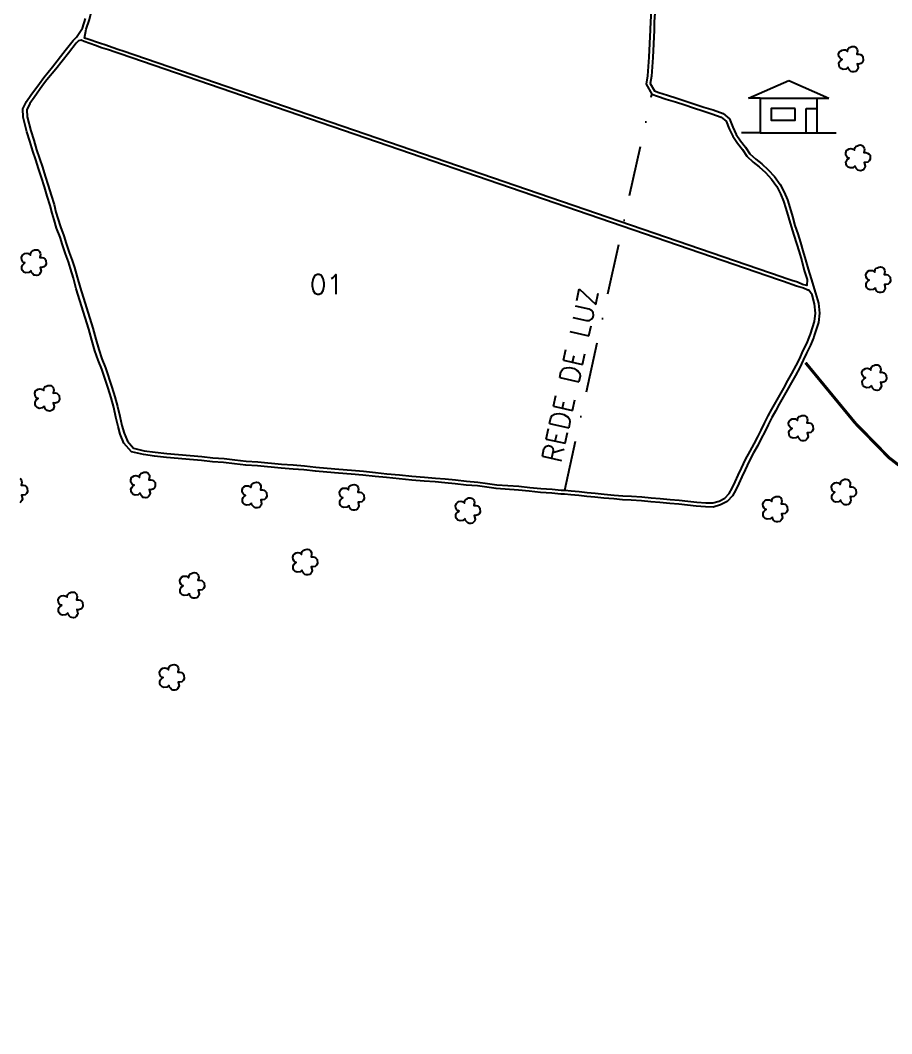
# Model space of a CAD drawing. Extents: x 733786 to 736936, y 7819983 to 7824438.
# Drawn here: x 734462 to 735329, y 7820994 to 7822003 of the extents above; entities that cross this region are included whole.
import ezdxf

# ---------------------------------------------------------------- set-up
doc = ezdxf.new("R2010")
doc.units = 0
doc.linetypes.add('CONTINUO', pattern=[0])
doc.linetypes.add('DASHDOT', pattern=[1, 0.5, -0.25, 0, -0.25])
doc.layers.add('0114000993', color=1, linetype='Continuous', lineweight=25)
doc.layers.add('TEXTO_DIVERSOS', color=7, linetype='Continuous', lineweight=5)
for name, color, linetype in [('0114000993001', 5, 'Continuous'), ('0114000993002', 5, 'Continuous'), ('ESTRADA', 1, 'Continuous'), ('MATO', 3, 'Continuous'), ('REDE_DE_LUZ', 6, 'DASHDOT'), ('TEXTO', 7, 'Continuous'), ('TEXTO_NUN_TAL', 7, 'Continuous')]:
    doc.layers.add(name, color=color, linetype=linetype)
doc.styles.add('Simplex', font='simplex.shx')

# ---------------------------------------------------------------- blocks, each defined once
blk = doc.blocks.new('hgty')
at = {"color": 7, "linetype": 'Continuous'}
for p, q in [((730210.3029, 7819691.0891), (730210.4666, 7819691.162)), ((730210.4666, 7819691.162), (730210.6302, 7819691.0891)), ((730210.3504, 7819691.0891), (730210.3029, 7819691.0891)), ((730210.3504, 7819691.0891), (730210.3504, 7819690.9481)), ((730210.3504, 7819691.0891), (730210.5827, 7819691.0891)), ((730210.5827, 7819690.9481), (730210.5827, 7819691.0891)), ((730210.5827, 7819691.0891), (730210.6302, 7819691.0891)), ((730210.5378, 7819690.9481), (730210.5378, 7819691.0472)), ((730210.5378, 7819691.0472), (730210.5827, 7819691.0472)), ((730210.3504, 7819690.9481), (730210.2739, 7819690.9481)), ((730210.3504, 7819690.9481), (730210.5827, 7819690.9481)), ((730210.5827, 7819690.9481), (730210.6593, 7819690.9481))]:
    blk.add_line(p, q, dxfattribs=at)
blk.add_lwpolyline([(730210.4929, 7819691.0472), (730210.3954, 7819691.0472), (730210.3954, 7819691.0007), (730210.4929, 7819691.0007)], close=True, dxfattribs=at)

msp = doc.modelspace()

# ---------------------------------------------------------------- linework, layer by layer
at = {"layer": '0114000993', "flags": 128}
msp.add_lwpolyline([(735095, 7822027.4), (735093, 7822001.3), (735092.9, 7821993), (735091.6, 7821965.7), (735090.1, 7821947.2), (735089, 7821939.9), (735093.3, 7821932.6), (735097.5, 7821931), (735106, 7821928.1), (735115.3, 7821925.3), (735124.5, 7821922.2), (735133.4, 7821919.4), (735142.4, 7821916.4), (735151.5, 7821913.5), (735161.6, 7821910), (735167.7, 7821904.7), (735171.1, 7821896.4), (735174.6, 7821889.2), (735178.9, 7821882.7), (735183.9, 7821876.6), (735188.1, 7821869.9), (735194, 7821864.5), (735200, 7821859.9), (735206.4, 7821854.1), (735212.8, 7821847.2), (735218.2, 7821839.5), (735222.2, 7821831.9), (735225.5, 7821824.2), (735227.8, 7821816.6), (735230.5, 7821807.6), (735232.9, 7821798.7), (735235.7, 7821790.3), (735238.4, 7821781.8), (735240.9, 7821773.4), (735243.5, 7821764.3), (735246, 7821755.1), (735249.3, 7821745.6), (735253.6, 7821731.2), (735256.3, 7821721.4), (735257.5, 7821711.5), (735256.4, 7821702.1), (735252.2, 7821689.2), (735251.7, 7821687.4), (735248.4, 7821679.4), (735244.5, 7821671.7), (735241.2, 7821664.7), (735237.8, 7821657.4), (735233.5, 7821649.4), (735229.5, 7821642.3), (735225.3, 7821634.8), (735221.2, 7821627.9), (735217.3, 7821620.8), (735213.5, 7821613.9), (735209.9, 7821607.4), (735206.3, 7821600.2), (735202.9, 7821593.3), (735199.5, 7821586.6), (735195.9, 7821579.6), (735191.9, 7821572.3), (735187.4, 7821564), (735183.4, 7821555.6), (735180.1, 7821548.5), (735177.1, 7821541.8), (735174.1, 7821535.6), (735170.8, 7821529.6), (735165.6, 7821524.1), (735159, 7821520.7), (735151.7, 7821518.5), (735144.1, 7821518.6), (735134.8, 7821519.4), (735126.1, 7821520.4), (735117.4, 7821521.3), (735108.3, 7821521.9), (735098.4, 7821522.9), (735089.6, 7821523.8), (735080.3, 7821524.6), (735069.9, 7821525.3), (735061.3, 7821525.6), (735052.8, 7821526.5), (735042.7, 7821527.3), (735033.8, 7821528.3), (735025.7, 7821529.1), (735017.8, 7821529.9), (735009.9, 7821530.6), (735003.7, 7821531.2), (735000.1, 7821531.2), (734991.1, 7821532.1), (734979.8, 7821533), (734968.6, 7821534.1), (734957.7, 7821535.3), (734935.7, 7821536.8), (734926.4, 7821538.1), (734917, 7821539.4), (734905.8, 7821540.3), (734894.8, 7821541.6), (734884.5, 7821542.7), (734874.8, 7821543.4), (734863.9, 7821544.1), (734851.5, 7821545.3), (734839.1, 7821546.6), (734826.5, 7821547.7), (734815, 7821548.9), (734803, 7821550.1), (734791.2, 7821551.3), (734778.8, 7821552.3), (734767, 7821553.2), (734755.8, 7821554.1), (734744.3, 7821555.6), (734733.4, 7821556.3), (734721.6, 7821557.2), (734698.1, 7821559.3), (734686.5, 7821560.1), (734675.1, 7821561.6), (734664.3, 7821562.7), (734653.4, 7821563.5), (734642.3, 7821564.7), (734630.5, 7821565.9), (734619, 7821566.9), (734607.3, 7821567.6), (734595.6, 7821569), (734584.4, 7821570.6), (734572.5, 7821573.4), (734565.1, 7821581.9), (734561.5, 7821590.8), (734559.3, 7821598.7), (734557.1, 7821608), (734554.9, 7821617.5), (734552.3, 7821627.1), (734549.4, 7821636.6), (734543, 7821655.7), (734539.4, 7821664.6), (734536.2, 7821674), (734533.2, 7821684.6), (734530.2, 7821695.4), (734517.6, 7821735.7), (734514.8, 7821746.1), (734512, 7821755.8), (734510, 7821762.3), (734507, 7821770.4), (734504, 7821779.5), (734501.5, 7821787), (734498.1, 7821796), (734495.7, 7821804.3), (734493.5, 7821811), (734491.7, 7821818.5), (734488.7, 7821827.6), (734485.9, 7821837.1), (734482.9, 7821846.4), (734480.1, 7821855.3), (734477.4, 7821863.9), (734474.3, 7821872.6), (734471.5, 7821882.4), (734468.5, 7821891.8), (734464.8, 7821906.2), (734464.5, 7821914.5), (734468.1, 7821922.1), (734472.3, 7821928.2), (734480.9, 7821940), (734485.2, 7821945.8), (734494.1, 7821956.6), (734506.7, 7821972.7), (734514.5, 7821982.6), (734517.8, 7821985.9), (734523.7, 7821994.8), (734526.9, 7822004.5)], dxfattribs=at)
at = {"layer": '0114000993001', "linetype": 'CONTINUO', "flags": 128}
msp.add_lwpolyline([(734561.2, 7821969.3), (734556.4, 7821971), (734549.6, 7821973.4), (734542.8, 7821975.5), (734536.9, 7821977.7), (734531, 7821979.6), (734525.5, 7821981.6), (734522.5, 7821983.1), (734519.9, 7821982.4), (734517.5, 7821979.9), (734509.8, 7821970.2), (734497.2, 7821954.1), (734488.3, 7821943.4), (734484.1, 7821937.7), (734475.6, 7821925.9), (734471.5, 7821920.1), (734468.5, 7821913.7), (734468.8, 7821906.8), (734472.3, 7821892.9), (734475.3, 7821883.6), (734478.1, 7821873.8), (734481.1, 7821865.2), (734483.9, 7821856.5), (734486.7, 7821847.6), (734489.7, 7821838.3), (734492.5, 7821828.8), (734495.5, 7821819.5), (734497.3, 7821812), (734499.4, 7821805.4), (734501.9, 7821797.2), (734505.2, 7821788.3), (734507.7, 7821780.7), (734510.7, 7821771.7), (734513.7, 7821763.6), (734515.8, 7821756.9), (734518.6, 7821747.2), (734521.4, 7821736.8), (734534, 7821696.5), (734537, 7821685.6), (734540, 7821675.1), (734543.1, 7821666), (734546.7, 7821657.1), (734553.1, 7821637.8), (734556.1, 7821628.2), (734558.7, 7821618.4), (734561, 7821608.9), (734563.1, 7821599.6), (734565.2, 7821592.1), (734568.5, 7821584), (734574.7, 7821577), (734585.1, 7821574.5), (734596.1, 7821572.9), (734607.7, 7821571.6), (734619.3, 7821570.8), (734630.9, 7821569.8), (734642.7, 7821568.6), (734653.7, 7821567.5), (734664.7, 7821566.7), (734675.6, 7821565.5), (734686.8, 7821564), (734698.4, 7821563.3), (734721.9, 7821561.1), (734733.7, 7821560.3), (734744.7, 7821559.5), (734756.2, 7821558.1), (734767.3, 7821557.1), (734779.1, 7821556.2), (734791.6, 7821555.2), (734803.4, 7821554), (734815.4, 7821552.8), (734826.9, 7821551.6), (734839.5, 7821550.5), (734851.8, 7821549.2), (734864.2, 7821548.1), (734875.1, 7821547.3), (734884.8, 7821546.6), (734895.2, 7821545.5), (734906.1, 7821544.2), (734917.4, 7821543.3), (734926.9, 7821542), (734936.1, 7821540.7), (734958.1, 7821539.3), (734969, 7821538), (734980.1, 7821536.9), (734991.4, 7821536.1), (735000.3, 7821535.2), (735003.8, 7821535.2), (735010.3, 7821534.6), (735018.1, 7821533.9), (735026.1, 7821533), (735034.2, 7821532.2), (735043, 7821531.2), (735053.1, 7821530.4), (735061.6, 7821529.6), (735070.2, 7821529.3), (735080.6, 7821528.5), (735090, 7821527.7), (735098.8, 7821526.9), (735108.7, 7821525.8), (735117.7, 7821525.2), (735126.5, 7821524.4), (735135.2, 7821523.4), (735144.2, 7821522.5), (735151.1, 7821522.5), (735157.5, 7821524.4), (735163.2, 7821527.3), (735167.6, 7821531.9), (735170.6, 7821537.4), (735173.5, 7821543.5), (735176.5, 7821550.2), (735179.8, 7821557.3), (735183.9, 7821565.8), (735188.4, 7821574.2), (735192.4, 7821581.5), (735196, 7821588.4), (735199.4, 7821595.1), (735202.8, 7821602), (735206.4, 7821609.2), (735210.1, 7821615.8), (735213.8, 7821622.7), (735217.8, 7821629.9), (735221.9, 7821636.7), (735226, 7821644.2), (735230, 7821651.4), (735234.3, 7821659.2), (735237.7, 7821666.4), (735240.9, 7821673.4), (735244.8, 7821681.1), (735247.9, 7821688.7), (735248.5, 7821690.4), (735252.6, 7821702.9), (735253.5, 7821711.5), (735252.4, 7821720.6), (735250, 7821729.5), (735246.7, 7821734.1), (735245.9, 7821734.4), (735241.4, 7821736.1), (735234.6, 7821738.3), (735221.5, 7821742.8), (735216.7, 7821744.4)], close=True, dxfattribs=at)
at = {"layer": '0114000993002', "linetype": 'CONTINUO', "flags": 128}
msp.add_lwpolyline([(734564.4, 7821972), (734560, 7821973.5), (734553.4, 7821975.6), (734547, 7821977.9), (734540.7, 7821979.9), (734529.3, 7821983.8), (734526, 7821985.1), (734527.5, 7821993.9), (734530.7, 7822003.4), (734533.3, 7822013.2), (734536.1, 7822023.4), (734539, 7822034.3), (734542.2, 7822045.1), (734545.1, 7822054.9), (734547.8, 7822064.2), (734549.9, 7822072.9), (734552.6, 7822083), (734555.2, 7822092.7), (734557.6, 7822102.2), (734560, 7822111), (734562.5, 7822119.7), (734565.1, 7822129.5), (734567.5, 7822138.7), (734569.9, 7822147.5), (734572.9, 7822157.6), (734577.5, 7822174.2), (734579.4, 7822181.7), (734581.6, 7822189.6), (734584.1, 7822198.6), (734586.7, 7822207.8), (734589.3, 7822217), (734591.7, 7822224.4), (734593.6, 7822230.4), (734595, 7822236), (734596.7, 7822241.8), (734598.9, 7822247), (734601.3, 7822250.5), (734603.8, 7822252.4), (734608.1, 7822253.5), (734615.1, 7822254.5), (734622.4, 7822255.4), (734629.9, 7822256.2), (734637.5, 7822257.2), (734644.9, 7822258.1), (734652, 7822258.8), (734659.2, 7822259.2), (734666.5, 7822260.1), (734675.5, 7822261.2), (734694.4, 7822263.5), (734704.4, 7822264.6), (734713.3, 7822265.7), (734721.6, 7822266.8), (734730.4, 7822267.8), (734739.6, 7822269.1), (734748.4, 7822270.1), (734756.7, 7822270.9), (734765.5, 7822272), (734774.7, 7822273), (734784, 7822274.2), (734793.8, 7822275.2), (734803.4, 7822276.3), (734811.3, 7822277.9), (734818.4, 7822280.2), (734827.3, 7822283.2), (734836.1, 7822286.5), (734845, 7822289.9), (734853.1, 7822293), (734862.3, 7822296.5), (734869.5, 7822299.1), (734878.6, 7822302.6), (734888, 7822306.2), (734895.7, 7822308.9), (734900.7, 7822309.9), (734905.1, 7822309.4), (734907.9, 7822306), (734910, 7822298.7), (734912, 7822289.9), (734913.9, 7822281.9), (734917.7, 7822265.5), (734919.7, 7822257.5), (734921.7, 7822249.3), (734923.8, 7822240.8), (734925.7, 7822232.4), (734927.7, 7822224.3), (734929.7, 7822216.2), (734931.5, 7822208.2), (734933.6, 7822199.9), (734935.6, 7822191.6), (734937.5, 7822183.4), (734939.5, 7822175.5), (734941.2, 7822168), (734942.8, 7822160.6), (734944.5, 7822152.9), (734945.9, 7822145.7), (734947.2, 7822140.1), (734950.4, 7822135.7), (734955.6, 7822133.2), (734971.5, 7822126.3), (734982.4, 7822121.1), (734993.7, 7822115.9), (735015.1, 7822106), (735025.2, 7822101.2), (735036.6, 7822095.7), (735048.4, 7822090.2), (735058, 7822085.6), (735066.8, 7822081.5), (735074.3, 7822078.5), (735080.3, 7822075.9), (735085.1, 7822073.4), (735089.3, 7822070), (735092.2, 7822065.5), (735092.9, 7822060.1), (735092.5, 7822053.4), (735091.9, 7822045), (735091, 7822027.7), (735089.1, 7822001.5), (735088.9, 7821993.2), (735087.7, 7821965.9), (735086.2, 7821947.6), (735084.8, 7821939.1), (735090.7, 7821929.4), (735096.1, 7821927.3), (735104.8, 7821924.4), (735114.1, 7821921.5), (735123.3, 7821918.5), (735132.1, 7821915.6), (735141.2, 7821912.6), (735150.3, 7821909.7), (735159.6, 7821906.5), (735164.4, 7821902.4), (735167.5, 7821894.8), (735171.2, 7821887.3), (735175.7, 7821880.4), (735180.7, 7821874.3), (735185.1, 7821867.4), (735191.4, 7821861.5), (735197.5, 7821856.9), (735203.6, 7821851.3), (735209.8, 7821844.7), (735214.8, 7821837.4), (735218.7, 7821830.2), (735221.7, 7821822.8), (735224, 7821815.5), (735226.7, 7821806.5), (735229.1, 7821797.6), (735232, 7821789.1), (735234.7, 7821780.6), (735237.1, 7821772.3), (735239.7, 7821763.3), (735242.3, 7821753.9), (735245.3, 7821745), (735244.9, 7821738.9), (735240.6, 7821740), (735235.6, 7821742.1), (735230, 7821743.8), (735223.9, 7821746), (735219.2, 7821747.6)], close=True, dxfattribs=at)
at = {"layer": 'ESTRADA', "const_width": 3}
msp.add_lwpolyline([(735243.5, 7821662.1), (735293.1, 7821601.9), (735326.6, 7821567.6), (735357.1, 7821544), (735386.9, 7821530.3), (735405.2, 7821518.8), (735447.8, 7821457.9), (735710, 7820995.9)], dxfattribs=at)
at = {"layer": 'MATO', "linetype": 'CONTINUO'}
for points in [[(735285.9, 7821956.1, 0), (735283.7, 7821954.2, 0), (735280.9, 7821953.9, 0), (735278.9, 7821954.7, 0), (735277.5, 7821956.1, 0), (735276.9, 7821957.7, 0), (735276.8, 7821960, 0), (735277.5, 7821961.5, 0), (735278.3, 7821962.6, 0), (735280, 7821963.7, 0), (735278.9, 7821964, 0), (735277.9, 7821964.9, 0), (735276.7, 7821966.7, 0), (735276.5, 7821969, 0), (735277.4, 7821971.3, 0), (735278.3, 7821972.1, 0), (735279.9, 7821973.1, 0), (735281.7, 7821973.4, 0), (735283, 7821973.2, 0), (735284.1, 7821972.7, 0), (735285.3, 7821971.6, 0), (735285.7, 7821973.6, 0), (735286, 7821974.4, 0), (735286.9, 7821975.6, 0), (735288.2, 7821976.1, 0), (735289.5, 7821976.6, 0), (735291, 7821976.8, 0), (735292.3, 7821976.6, 0), (735293.5, 7821976, 0), (735294.3, 7821975.1, 0), (735295, 7821973.6, 0), (735295.3, 7821972, 0), (735294.7, 7821969.2, 0), (735296.7, 7821969.2, 0), (735298.3, 7821968.8, 0), (735299.9, 7821967.6, 0), (735300.7, 7821966.6, 0), (735301, 7821962.7, 0), (735300, 7821960.9, 0), (735298.7, 7821959.7, 0), (735296.7, 7821959.2, 0), (735294.9, 7821959.3, 0), (735295.9, 7821955.7, 0), (735295.5, 7821954.1, 0), (735294.4, 7821952.6, 0), (735293.2, 7821951.7, 0), (735291.6, 7821951.3, 0), (735289.9, 7821951.4, 0), (735288.7, 7821951.7, 0), (735287.3, 7821953.1, 0), (735286.3, 7821954.4, 0), (735286, 7821956.3, 0)], [(735292.9, 7821858, 0), (735290.7, 7821856.1, 0), (735287.9, 7821855.8, 0), (735285.9, 7821856.6, 0), (735284.5, 7821857.9, 0), (735283.9, 7821859.5, 0), (735283.7, 7821861.9, 0), (735284.5, 7821863.4, 0), (735285.3, 7821864.5, 0), (735286.9, 7821865.6, 0), (735285.9, 7821865.9, 0), (735284.9, 7821866.7, 0), (735283.7, 7821868.6, 0), (735283.5, 7821870.8, 0), (735284.3, 7821873.2, 0), (735285.2, 7821874, 0), (735286.9, 7821875, 0), (735288.6, 7821875.2, 0), (735290, 7821875, 0), (735291.1, 7821874.5, 0), (735292.3, 7821873.5, 0), (735292.6, 7821875.5, 0), (735292.9, 7821876.3, 0), (735293.8, 7821877.5, 0), (735295.2, 7821877.9, 0), (735296.5, 7821878.5, 0), (735297.9, 7821878.7, 0), (735299.3, 7821878.5, 0), (735300.4, 7821877.9, 0), (735301.3, 7821877, 0), (735302, 7821875.5, 0), (735302.3, 7821873.9, 0), (735301.6, 7821871.1, 0), (735303.6, 7821871.1, 0), (735305.3, 7821870.7, 0), (735306.8, 7821869.5, 0), (735307.7, 7821868.5, 0), (735307.9, 7821864.5, 0), (735307, 7821862.8, 0), (735305.7, 7821861.6, 0), (735303.7, 7821861.1, 0), (735301.9, 7821861.2, 0), (735302.8, 7821857.5, 0), (735302.4, 7821856, 0), (735301.4, 7821854.5, 0), (735300.2, 7821853.6, 0), (735298.5, 7821853.1, 0), (735296.9, 7821853.2, 0), (735295.6, 7821853.6, 0), (735294.2, 7821855, 0), (735293.3, 7821856.2, 0), (735293, 7821858.1, 0)], [(734472.6, 7821753.7, 0), (734470.4, 7821751.8, 0), (734467.6, 7821751.5, 0), (734465.6, 7821752.3, 0), (734464.2, 7821753.7, 0), (734463.6, 7821755.2, 0), (734463.5, 7821757.6, 0), (734464.2, 7821759.1, 0), (734465, 7821760.2, 0), (734466.6, 7821761.3, 0), (734465.6, 7821761.6, 0), (734464.6, 7821762.4, 0), (734463.4, 7821764.3, 0), (734463.2, 7821766.6, 0), (734464.1, 7821768.9, 0), (734465, 7821769.7, 0), (734466.6, 7821770.7, 0), (734468.3, 7821770.9, 0), (734469.7, 7821770.7, 0), (734470.8, 7821770.2, 0), (734472, 7821769.2, 0), (734472.4, 7821771.2, 0), (734472.7, 7821772, 0), (734473.6, 7821773.2, 0), (734474.9, 7821773.7, 0), (734476.2, 7821774.2, 0), (734477.7, 7821774.4, 0), (734479, 7821774.2, 0), (734480.2, 7821773.6, 0), (734481, 7821772.7, 0), (734481.7, 7821771.2, 0), (734482, 7821769.6, 0), (734481.3, 7821766.8, 0), (734483.3, 7821766.8, 0), (734485, 7821766.4, 0), (734486.6, 7821765.2, 0), (734487.4, 7821764.2, 0), (734487.7, 7821760.2, 0), (734486.7, 7821758.5, 0), (734485.4, 7821757.3, 0), (734483.4, 7821756.8, 0), (734481.6, 7821756.9, 0), (734482.6, 7821753.3, 0), (734482.1, 7821751.7, 0), (734481.1, 7821750.2, 0), (734479.9, 7821749.3, 0), (734478.3, 7821748.9, 0), (734476.6, 7821749, 0), (734475.4, 7821749.3, 0), (734474, 7821750.7, 0), (734473, 7821751.9, 0), (734472.7, 7821753.9, 0)], [(735313, 7821736.7, 0), (735310.8, 7821734.8, 0), (735308, 7821734.5, 0), (735306, 7821735.3, 0), (735304.6, 7821736.7, 0), (735304, 7821738.2, 0), (735303.8, 7821740.6, 0), (735304.6, 7821742.1, 0), (735305.4, 7821743.2, 0), (735307, 7821744.3, 0), (735306, 7821744.6, 0), (735305, 7821745.4, 0), (735303.8, 7821747.3, 0), (735303.6, 7821749.5, 0), (735304.4, 7821751.9, 0), (735305.3, 7821752.7, 0), (735307, 7821753.7, 0), (735308.7, 7821753.9, 0), (735310.1, 7821753.7, 0), (735311.2, 7821753.2, 0), (735312.4, 7821752.2, 0), (735312.7, 7821754.2, 0), (735313, 7821755, 0), (735313.9, 7821756.2, 0), (735315.3, 7821756.6, 0), (735316.6, 7821757.2, 0), (735318, 7821757.4, 0), (735319.4, 7821757.2, 0), (735320.5, 7821756.6, 0), (735321.4, 7821755.7, 0), (735322.1, 7821754.2, 0), (735322.4, 7821752.6, 0), (735321.7, 7821749.8, 0), (735323.7, 7821749.8, 0), (735325.4, 7821749.4, 0), (735326.9, 7821748.2, 0), (735327.8, 7821747.2, 0), (735328, 7821743.2, 0), (735327.1, 7821741.5, 0), (735325.8, 7821740.3, 0), (735323.8, 7821739.8, 0), (735322, 7821739.9, 0), (735322.9, 7821736.2, 0), (735322.5, 7821734.7, 0), (735321.5, 7821733.2, 0), (735320.3, 7821732.3, 0), (735318.6, 7821731.8, 0), (735317, 7821731.9, 0), (735315.7, 7821732.3, 0), (735314.3, 7821733.7, 0), (735313.4, 7821734.9, 0), (735313.1, 7821736.8, 0)], [(735309.1, 7821639.3, 0), (735306.9, 7821637.5, 0), (735304.1, 7821637.1, 0), (735302.1, 7821637.9, 0), (735300.7, 7821639.3, 0), (735300.1, 7821640.9, 0), (735300, 7821643.3, 0), (735300.7, 7821644.7, 0), (735301.5, 7821645.8, 0), (735303.2, 7821646.9, 0), (735302.1, 7821647.3, 0), (735301.1, 7821648.1, 0), (735299.9, 7821650, 0), (735299.7, 7821652.2, 0), (735300.6, 7821654.5, 0), (735301.5, 7821655.4, 0), (735303.1, 7821656.4, 0), (735304.8, 7821656.6, 0), (735306.2, 7821656.4, 0), (735307.3, 7821655.9, 0), (735308.5, 7821654.8, 0), (735308.9, 7821656.9, 0), (735309.2, 7821657.7, 0), (735310.1, 7821658.8, 0), (735311.4, 7821659.3, 0), (735312.7, 7821659.9, 0), (735314.2, 7821660, 0), (735315.5, 7821659.8, 0), (735316.7, 7821659.2, 0), (735317.5, 7821658.3, 0), (735318.2, 7821656.9, 0), (735318.5, 7821655.3, 0), (735317.9, 7821652.4, 0), (735319.9, 7821652.5, 0), (735321.5, 7821652.1, 0), (735323.1, 7821650.8, 0), (735323.9, 7821649.8, 0), (735324.2, 7821645.9, 0), (735323.2, 7821644.1, 0), (735321.9, 7821643, 0), (735319.9, 7821642.4, 0), (735318.1, 7821642.6, 0), (735319.1, 7821638.9, 0), (735318.6, 7821637.3, 0), (735317.6, 7821635.8, 0), (735316.4, 7821634.9, 0), (735314.8, 7821634.5, 0), (735313.1, 7821634.6, 0), (735311.9, 7821635, 0), (735310.5, 7821636.3, 0), (735309.5, 7821637.6, 0), (735309.2, 7821639.5, 0)], [(734485.8, 7821618.8, 0), (734483.6, 7821617, 0), (734480.8, 7821616.6, 0), (734478.8, 7821617.4, 0), (734477.4, 7821618.8, 0), (734476.8, 7821620.4, 0), (734476.7, 7821622.8, 0), (734477.4, 7821624.2, 0), (734478.2, 7821625.3, 0), (734479.8, 7821626.4, 0), (734478.8, 7821626.8, 0), (734477.8, 7821627.6, 0), (734476.6, 7821629.5, 0), (734476.4, 7821631.7, 0), (734477.2, 7821634, 0), (734478.2, 7821634.9, 0), (734479.8, 7821635.9, 0), (734481.5, 7821636.1, 0), (734482.9, 7821635.9, 0), (734484, 7821635.4, 0), (734485.2, 7821634.3, 0), (734485.5, 7821636.4, 0), (734485.9, 7821637.2, 0), (734486.7, 7821638.3, 0), (734488.1, 7821638.8, 0), (734489.4, 7821639.4, 0), (734490.8, 7821639.5, 0), (734492.2, 7821639.3, 0), (734493.3, 7821638.7, 0), (734494.2, 7821637.8, 0), (734494.9, 7821636.4, 0), (734495.2, 7821634.8, 0), (734494.5, 7821631.9, 0), (734496.5, 7821632, 0), (734498.2, 7821631.6, 0), (734499.7, 7821630.3, 0), (734500.6, 7821629.3, 0), (734500.8, 7821625.4, 0), (734499.9, 7821623.6, 0), (734498.6, 7821622.5, 0), (734496.6, 7821621.9, 0), (734494.8, 7821622.1, 0), (734495.8, 7821618.4, 0), (734495.3, 7821616.8, 0), (734494.3, 7821615.3, 0), (734493.1, 7821614.4, 0), (734491.4, 7821614, 0), (734489.8, 7821614.1, 0), (734488.6, 7821614.5, 0), (734487.1, 7821615.8, 0), (734486.2, 7821617.1, 0), (734485.9, 7821619, 0)], [(735236.1, 7821589, 0), (735233.9, 7821587.2, 0), (735231.1, 7821586.9, 0), (735229.1, 7821587.6, 0), (735227.7, 7821589, 0), (735227.1, 7821590.6, 0), (735226.9, 7821593, 0), (735227.7, 7821594.5, 0), (735228.5, 7821595.6, 0), (735230.1, 7821596.7, 0), (735229.1, 7821597, 0), (735228.1, 7821597.8, 0), (735226.9, 7821599.7, 0), (735226.7, 7821601.9, 0), (735227.5, 7821604.3, 0), (735228.4, 7821605.1, 0), (735230.1, 7821606.1, 0), (735231.8, 7821606.3, 0), (735233.2, 7821606.1, 0), (735234.3, 7821605.6, 0), (735235.5, 7821604.6, 0), (735235.8, 7821606.6, 0), (735236.2, 7821607.4, 0), (735237, 7821608.5, 0), (735238.4, 7821609, 0), (735239.7, 7821609.6, 0), (735241.1, 7821609.7, 0), (735242.5, 7821609.5, 0), (735243.6, 7821609, 0), (735244.5, 7821608.1, 0), (735245.2, 7821606.6, 0), (735245.5, 7821605, 0), (735244.8, 7821602.2, 0), (735246.8, 7821602.2, 0), (735248.5, 7821601.8, 0), (735250, 7821600.5, 0), (735250.9, 7821599.6, 0), (735251.1, 7821595.6, 0), (735250.2, 7821593.9, 0), (735248.9, 7821592.7, 0), (735246.9, 7821592.2, 0), (735245.1, 7821592.3, 0), (735246.1, 7821588.6, 0), (735245.6, 7821587.1, 0), (735244.6, 7821585.6, 0), (735243.4, 7821584.6, 0), (735241.7, 7821584.2, 0), (735240.1, 7821584.3, 0), (735238.9, 7821584.7, 0), (735237.4, 7821586.1, 0), (735236.5, 7821587.3, 0), (735236.2, 7821589.2, 0)], [(734581.3, 7821532.5, 0), (734579.1, 7821530.6, 0), (734576.3, 7821530.3, 0), (734574.3, 7821531.1, 0), (734572.8, 7821532.5, 0), (734572.3, 7821534.1, 0), (734572.1, 7821536.4, 0), (734572.9, 7821537.9, 0), (734573.7, 7821539, 0), (734575.3, 7821540.1, 0), (734574.3, 7821540.4, 0), (734573.2, 7821541.3, 0), (734572.1, 7821543.2, 0), (734571.8, 7821545.4, 0), (734572.7, 7821547.7, 0), (734573.6, 7821548.5, 0), (734575.2, 7821549.5, 0), (734577, 7821549.8, 0), (734578.4, 7821549.6, 0), (734579.4, 7821549.1, 0), (734580.6, 7821548, 0), (734581, 7821550.1, 0), (734581.3, 7821550.9, 0), (734582.2, 7821552, 0), (734583.5, 7821552.5, 0), (734584.8, 7821553.1, 0), (734586.3, 7821553.2, 0), (734587.7, 7821553, 0), (734588.8, 7821552.4, 0), (734589.6, 7821551.5, 0), (734590.4, 7821550.1, 0), (734590.6, 7821548.5, 0), (734590, 7821545.6, 0), (734592, 7821545.6, 0), (734593.6, 7821545.2, 0), (734595.2, 7821544, 0), (734596.1, 7821543, 0), (734596.3, 7821539.1, 0), (734595.3, 7821537.3, 0), (734594, 7821536.1, 0), (734592, 7821535.6, 0), (734590.3, 7821535.8, 0), (734591.2, 7821532.1, 0), (734590.8, 7821530.5, 0), (734589.7, 7821529, 0), (734588.5, 7821528.1, 0), (734586.9, 7821527.7, 0), (734585.2, 7821527.8, 0), (734584, 7821528.1, 0), (734582.6, 7821529.5, 0), (734581.6, 7821530.8, 0), (734581.3, 7821532.7, 0)], [(734461.6, 7821547, 0), (734462.4, 7821546.1, 0), (734463.2, 7821544.6, 0), (734463.5, 7821543, 0), (734462.8, 7821540.2, 0), (734464.8, 7821540.2, 0), (734466.5, 7821539.8, 0), (734468, 7821538.6, 0), (734468.9, 7821537.6, 0), (734469.1, 7821533.7, 0), (734468.2, 7821531.9, 0), (734466.9, 7821530.7, 0), (734464.9, 7821530.2, 0), (734463.1, 7821530.3, 0), (734464, 7821526.7, 0), (734463.6, 7821525.1, 0), (734462.5, 7821523.6, 0), (734461.4, 7821522.7, 0)], [(734692.2, 7821522.4, 0), (734689.9, 7821520.6, 0), (734687.1, 7821520.2, 0), (734685.2, 7821521, 0), (734683.7, 7821522.4, 0), (734683.2, 7821524, 0), (734683, 7821526.4, 0), (734683.8, 7821527.8, 0), (734684.6, 7821528.9, 0), (734686.2, 7821530, 0), (734685.1, 7821530.4, 0), (734684.1, 7821531.2, 0), (734682.9, 7821533.1, 0), (734682.7, 7821535.3, 0), (734683.6, 7821537.6, 0), (734684.5, 7821538.5, 0), (734686.1, 7821539.5, 0), (734687.9, 7821539.7, 0), (734689.2, 7821539.5, 0), (734690.3, 7821539, 0), (734691.5, 7821537.9, 0), (734691.9, 7821540, 0), (734692.2, 7821540.8, 0), (734693.1, 7821541.9, 0), (734694.4, 7821542.4, 0), (734695.7, 7821543, 0), (734697.2, 7821543.1, 0), (734698.6, 7821542.9, 0), (734699.7, 7821542.3, 0), (734700.5, 7821541.4, 0), (734701.2, 7821540, 0), (734701.5, 7821538.4, 0), (734700.9, 7821535.5, 0), (734702.9, 7821535.6, 0), (734704.5, 7821535.2, 0), (734706.1, 7821533.9, 0), (734707, 7821532.9, 0), (734707.2, 7821529, 0), (734706.2, 7821527.2, 0), (734704.9, 7821526.1, 0), (734702.9, 7821525.5, 0), (734701.2, 7821525.7, 0), (734702.1, 7821522, 0), (734701.7, 7821520.4, 0), (734700.6, 7821519, 0), (734699.4, 7821518, 0), (734697.8, 7821517.6, 0), (734696.1, 7821517.7, 0), (734694.9, 7821518.1, 0), (734693.5, 7821519.5, 0), (734692.5, 7821520.7, 0), (734692.2, 7821522.6, 0)], [(734789.1, 7821520.1, 0), (734786.9, 7821518.2, 0), (734784.1, 7821517.9, 0), (734782.1, 7821518.7, 0), (734780.7, 7821520.1, 0), (734780.1, 7821521.7, 0), (734779.9, 7821524, 0), (734780.7, 7821525.5, 0), (734781.5, 7821526.6, 0), (734783.1, 7821527.7, 0), (734782.1, 7821528, 0), (734781.1, 7821528.9, 0), (734779.9, 7821530.8, 0), (734779.7, 7821533, 0), (734780.5, 7821535.3, 0), (734781.4, 7821536.1, 0), (734783.1, 7821537.1, 0), (734784.8, 7821537.4, 0), (734786.2, 7821537.2, 0), (734787.3, 7821536.7, 0), (734788.5, 7821535.6, 0), (734788.8, 7821537.7, 0), (734789.1, 7821538.5, 0), (734790, 7821539.6, 0), (734791.4, 7821540.1, 0), (734792.7, 7821540.7, 0), (734794.1, 7821540.8, 0), (734795.5, 7821540.6, 0), (734796.6, 7821540, 0), (734797.5, 7821539.1, 0), (734798.2, 7821537.7, 0), (734798.5, 7821536.1, 0), (734797.8, 7821533.2, 0), (734799.8, 7821533.2, 0), (734801.5, 7821532.8, 0), (734803, 7821531.6, 0), (734803.9, 7821530.6, 0), (734804.1, 7821526.7, 0), (734803.2, 7821524.9, 0), (734801.9, 7821523.7, 0), (734799.9, 7821523.2, 0), (734798.1, 7821523.4, 0), (734799, 7821519.7, 0), (734798.6, 7821518.1, 0), (734797.5, 7821516.6, 0), (734796.4, 7821515.7, 0), (734794.7, 7821515.3, 0), (734793.1, 7821515.4, 0), (734791.8, 7821515.7, 0), (734790.4, 7821517.1, 0), (734789.4, 7821518.4, 0), (734789.2, 7821520.3, 0)], [(735278.8, 7821525.5, 0), (735276.6, 7821523.6, 0), (735273.8, 7821523.3, 0), (735271.8, 7821524.1, 0), (735270.3, 7821525.5, 0), (735269.8, 7821527.1, 0), (735269.6, 7821529.4, 0), (735270.4, 7821530.9, 0), (735271.2, 7821532, 0), (735272.8, 7821533.1, 0), (735271.8, 7821533.4, 0), (735270.7, 7821534.3, 0), (735269.6, 7821536.2, 0), (735269.3, 7821538.4, 0), (735270.2, 7821540.7, 0), (735271.1, 7821541.5, 0), (735272.7, 7821542.5, 0), (735274.5, 7821542.8, 0), (735275.9, 7821542.6, 0), (735276.9, 7821542.1, 0), (735278.1, 7821541, 0), (735278.5, 7821543, 0), (735278.8, 7821543.9, 0), (735279.7, 7821545, 0), (735281, 7821545.5, 0), (735282.3, 7821546.1, 0), (735283.8, 7821546.2, 0), (735285.2, 7821546, 0), (735286.3, 7821545.4, 0), (735287.1, 7821544.5, 0), (735287.9, 7821543.1, 0), (735288.1, 7821541.5, 0), (735287.5, 7821538.6, 0), (735289.5, 7821538.6, 0), (735291.1, 7821538.2, 0), (735292.7, 7821537, 0), (735293.6, 7821536, 0), (735293.8, 7821532.1, 0), (735292.8, 7821530.3, 0), (735291.6, 7821529.1, 0), (735289.5, 7821528.6, 0), (735287.8, 7821528.8, 0), (735288.7, 7821525.1, 0), (735288.3, 7821523.5, 0), (735287.2, 7821522, 0), (735286, 7821521.1, 0), (735284.4, 7821520.7, 0), (735282.7, 7821520.8, 0), (735281.5, 7821521.1, 0), (735280.1, 7821522.5, 0), (735279.1, 7821523.8, 0), (735278.8, 7821525.7, 0)], [(734904.6, 7821506.9, 0), (734902.4, 7821505.1, 0), (734899.6, 7821504.7, 0), (734897.6, 7821505.5, 0), (734896.2, 7821506.9, 0), (734895.6, 7821508.5, 0), (734895.5, 7821510.9, 0), (734896.2, 7821512.3, 0), (734897, 7821513.4, 0), (734898.7, 7821514.5, 0), (734897.6, 7821514.9, 0), (734896.6, 7821515.7, 0), (734895.4, 7821517.6, 0), (734895.2, 7821519.8, 0), (734896.1, 7821522.1, 0), (734897, 7821523, 0), (734898.6, 7821524, 0), (734900.3, 7821524.2, 0), (734901.7, 7821524, 0), (734902.8, 7821523.5, 0), (734904, 7821522.4, 0), (734904.4, 7821524.5, 0), (734904.7, 7821525.3, 0), (734905.6, 7821526.4, 0), (734906.9, 7821526.9, 0), (734908.2, 7821527.5, 0), (734909.7, 7821527.6, 0), (734911, 7821527.4, 0), (734912.2, 7821526.8, 0), (734913, 7821525.9, 0), (734913.7, 7821524.5, 0), (734914, 7821522.9, 0), (734913.4, 7821520, 0), (734915.4, 7821520.1, 0), (734917, 7821519.7, 0), (734918.6, 7821518.4, 0), (734919.4, 7821517.4, 0), (734919.7, 7821513.5, 0), (734918.7, 7821511.7, 0), (734917.4, 7821510.6, 0), (734915.4, 7821510, 0), (734913.6, 7821510.2, 0), (734914.6, 7821506.5, 0), (734914.2, 7821504.9, 0), (734913.1, 7821503.5, 0), (734911.9, 7821502.5, 0), (734910.3, 7821502.1, 0), (734908.6, 7821502.2, 0), (734907.4, 7821502.6, 0), (734906, 7821504, 0), (734905, 7821505.2, 0), (734904.7, 7821507.1, 0)], [(735210.5, 7821508.4, 0), (735208.3, 7821506.6, 0), (735205.5, 7821506.3, 0), (735203.5, 7821507, 0), (735202.1, 7821508.4, 0), (735201.5, 7821510, 0), (735201.4, 7821512.4, 0), (735202.1, 7821513.9, 0), (735202.9, 7821515, 0), (735204.5, 7821516.1, 0), (735203.5, 7821516.4, 0), (735202.5, 7821517.2, 0), (735201.3, 7821519.1, 0), (735201.1, 7821521.3, 0), (735202, 7821523.7, 0), (735202.9, 7821524.5, 0), (735204.5, 7821525.5, 0), (735206.2, 7821525.7, 0), (735207.6, 7821525.5, 0), (735208.7, 7821525, 0), (735209.9, 7821524, 0), (735210.3, 7821526, 0), (735210.6, 7821526.8, 0), (735211.5, 7821527.9, 0), (735212.8, 7821528.4, 0), (735214.1, 7821529, 0), (735215.5, 7821529.1, 0), (735216.9, 7821528.9, 0), (735218.1, 7821528.4, 0), (735218.9, 7821527.5, 0), (735219.6, 7821526, 0), (735219.9, 7821524.4, 0), (735219.2, 7821521.6, 0), (735221.2, 7821521.6, 0), (735222.9, 7821521.2, 0), (735224.5, 7821519.9, 0), (735225.3, 7821519, 0), (735225.6, 7821515, 0), (735224.6, 7821513.3, 0), (735223.3, 7821512.1, 0), (735221.3, 7821511.6, 0), (735219.5, 7821511.7, 0), (735220.5, 7821508, 0), (735220, 7821506.5, 0), (735219, 7821505, 0), (735217.8, 7821504, 0), (735216.1, 7821503.6, 0), (735214.5, 7821503.7, 0), (735213.3, 7821504.1, 0), (735211.8, 7821505.5, 0), (735210.9, 7821506.7, 0), (735210.6, 7821508.6, 0)], [(734742.6, 7821455.8, 0), (734740.4, 7821453.9, 0), (734737.6, 7821453.6, 0), (734735.6, 7821454.4, 0), (734734.1, 7821455.8, 0), (734733.6, 7821457.4, 0), (734733.4, 7821459.7, 0), (734734.2, 7821461.2, 0), (734735, 7821462.3, 0), (734736.6, 7821463.4, 0), (734735.6, 7821463.7, 0), (734734.5, 7821464.6, 0), (734733.4, 7821466.4, 0), (734733.1, 7821468.7, 0), (734734, 7821471, 0), (734734.9, 7821471.8, 0), (734736.5, 7821472.8, 0), (734738.3, 7821473.1, 0), (734739.7, 7821472.9, 0), (734740.7, 7821472.4, 0), (734741.9, 7821471.3, 0), (734742.3, 7821473.3, 0), (734742.6, 7821474.1, 0), (734743.5, 7821475.3, 0), (734744.8, 7821475.8, 0), (734746.1, 7821476.3, 0), (734747.6, 7821476.5, 0), (734749, 7821476.3, 0), (734750.1, 7821475.7, 0), (734750.9, 7821474.8, 0), (734751.7, 7821473.3, 0), (734751.9, 7821471.7, 0), (734751.3, 7821468.9, 0), (734753.3, 7821468.9, 0), (734754.9, 7821468.5, 0), (734756.5, 7821467.3, 0), (734757.4, 7821466.3, 0), (734757.6, 7821462.4, 0), (734756.6, 7821460.6, 0), (734755.3, 7821459.4, 0), (734753.3, 7821458.9, 0), (734751.6, 7821459, 0), (734752.5, 7821455.4, 0), (734752.1, 7821453.8, 0), (734751, 7821452.3, 0), (734749.8, 7821451.4, 0), (734748.2, 7821451, 0), (734746.5, 7821451.1, 0), (734745.3, 7821451.4, 0), (734743.9, 7821452.8, 0), (734742.9, 7821454.1, 0), (734742.6, 7821456, 0)], [(734630.1, 7821432.5, 0), (734627.9, 7821430.7, 0), (734625.1, 7821430.3, 0), (734623.1, 7821431.1, 0), (734621.7, 7821432.5, 0), (734621.1, 7821434.1, 0), (734621, 7821436.5, 0), (734621.7, 7821437.9, 0), (734622.5, 7821439, 0), (734624.1, 7821440.1, 0), (734623.1, 7821440.5, 0), (734622.1, 7821441.3, 0), (734620.9, 7821443.2, 0), (734620.7, 7821445.4, 0), (734621.6, 7821447.7, 0), (734622.5, 7821448.6, 0), (734624.1, 7821449.6, 0), (734625.8, 7821449.8, 0), (734627.2, 7821449.6, 0), (734628.3, 7821449.1, 0), (734629.5, 7821448, 0), (734629.9, 7821450.1, 0), (734630.2, 7821450.9, 0), (734631.1, 7821452, 0), (734632.4, 7821452.5, 0), (734633.7, 7821453.1, 0), (734635.1, 7821453.2, 0), (734636.5, 7821453, 0), (734637.6, 7821452.4, 0), (734638.5, 7821451.5, 0), (734639.2, 7821450.1, 0), (734639.5, 7821448.5, 0), (734638.8, 7821445.6, 0), (734640.8, 7821445.7, 0), (734642.5, 7821445.3, 0), (734644.1, 7821444, 0), (734644.9, 7821443, 0), (734645.2, 7821439.1, 0), (734644.2, 7821437.3, 0), (734642.9, 7821436.2, 0), (734640.9, 7821435.6, 0), (734639.1, 7821435.8, 0), (734640.1, 7821432.1, 0), (734639.6, 7821430.5, 0), (734638.6, 7821429.1, 0), (734637.4, 7821428.1, 0), (734635.7, 7821427.7, 0), (734634.1, 7821427.8, 0), (734632.9, 7821428.2, 0), (734631.4, 7821429.6, 0), (734630.5, 7821430.8, 0), (734630.2, 7821432.7, 0)], [(734509.1, 7821413.1, 0), (734506.9, 7821411.3, 0), (734504.1, 7821411, 0), (734502.1, 7821411.7, 0), (734500.7, 7821413.1, 0), (734500.1, 7821414.7, 0), (734500, 7821417.1, 0), (734500.7, 7821418.6, 0), (734501.5, 7821419.7, 0), (734503.2, 7821420.8, 0), (734502.1, 7821421.1, 0), (734501.1, 7821421.9, 0), (734499.9, 7821423.8, 0), (734499.7, 7821426, 0), (734500.6, 7821428.4, 0), (734501.5, 7821429.2, 0), (734503.1, 7821430.2, 0), (734504.9, 7821430.4, 0), (734506.2, 7821430.2, 0), (734507.3, 7821429.7, 0), (734508.5, 7821428.7, 0), (734508.9, 7821430.7, 0), (734509.2, 7821431.5, 0), (734510.1, 7821432.6, 0), (734511.4, 7821433.1, 0), (734512.7, 7821433.7, 0), (734514.2, 7821433.8, 0), (734515.5, 7821433.6, 0), (734516.7, 7821433.1, 0), (734517.5, 7821432.2, 0), (734518.2, 7821430.7, 0), (734518.5, 7821429.1, 0), (734517.9, 7821426.3, 0), (734519.9, 7821426.3, 0), (734521.5, 7821425.9, 0), (734523.1, 7821424.6, 0), (734523.9, 7821423.7, 0), (734524.2, 7821419.7, 0), (734523.2, 7821418, 0), (734521.9, 7821416.8, 0), (734519.9, 7821416.3, 0), (734518.1, 7821416.4, 0), (734519.1, 7821412.7, 0), (734518.7, 7821411.2, 0), (734517.6, 7821409.7, 0), (734516.4, 7821408.7, 0), (734514.8, 7821408.3, 0), (734513.1, 7821408.4, 0), (734511.9, 7821408.8, 0), (734510.5, 7821410.2, 0), (734509.5, 7821411.4, 0), (734509.2, 7821413.3, 0)], [(734610, 7821341.1, 0), (734607.7, 7821339.2, 0), (734604.9, 7821338.9, 0), (734603, 7821339.7, 0), (734601.5, 7821341.1, 0), (734600.9, 7821342.7, 0), (734600.8, 7821345, 0), (734601.6, 7821346.5, 0), (734602.4, 7821347.6, 0), (734604, 7821348.7, 0), (734602.9, 7821349, 0), (734601.9, 7821349.9, 0), (734600.7, 7821351.7, 0), (734600.5, 7821354, 0), (734601.4, 7821356.3, 0), (734602.3, 7821357.1, 0), (734603.9, 7821358.1, 0), (734605.7, 7821358.4, 0), (734607, 7821358.2, 0), (734608.1, 7821357.7, 0), (734609.3, 7821356.6, 0), (734609.7, 7821358.6, 0), (734610, 7821359.4, 0), (734610.9, 7821360.6, 0), (734612.2, 7821361.1, 0), (734613.5, 7821361.6, 0), (734615, 7821361.8, 0), (734616.4, 7821361.6, 0), (734617.5, 7821361, 0), (734618.3, 7821360.1, 0), (734619, 7821358.6, 0), (734619.3, 7821357, 0), (734618.7, 7821354.2, 0), (734620.7, 7821354.2, 0), (734622.3, 7821353.8, 0), (734623.9, 7821352.6, 0), (734624.8, 7821351.6, 0), (734625, 7821347.7, 0), (734624, 7821345.9, 0), (734622.7, 7821344.7, 0), (734620.7, 7821344.2, 0), (734619, 7821344.3, 0), (734619.9, 7821340.7, 0), (734619.5, 7821339.1, 0), (734618.4, 7821337.6, 0), (734617.2, 7821336.7, 0), (734615.6, 7821336.3, 0), (734613.9, 7821336.4, 0), (734612.7, 7821336.7, 0), (734611.3, 7821338.1, 0), (734610.3, 7821339.4, 0), (734610, 7821341.3, 0)]]:
    msp.add_polyline3d(points, dxfattribs=at)
at = {"layer": 'REDE_DE_LUZ', "ltscale": 100}
msp.add_lwpolyline([(735003.8, 7821535.2), (735090.7, 7821929.4)], dxfattribs=at)

# ---------------------------------------------------------------- block references
at = {"layer": 'TEXTO', "color": 7, "linetype": 'Continuous', "lineweight": 0, "xscale": 244.6290374985676, "yscale": 244.6290374985676, "zscale": 244.6290374985676}
msp.add_blockref('hgty', (-177895456.8, -1905101579.5), dxfattribs=at)

# ---------------------------------------------------------------- texts
at = {"layer": 'TEXTO_DIVERSOS', "color": 6, "linetype": 'Continuous', "style": 'Simplex'}
msp.add_text('REDE DE LUZ', height=19.5, rotation=77.5799, dxfattribs=at).set_placement((734999.9, 7821561.5, -615.9))
at = {"layer": 'TEXTO_NUN_TAL', "linetype": 'Continuous', "style": 'Simplex'}
msp.add_text('01', height=19.5, dxfattribs=at).set_placement((734750.1, 7821730.2))

doc.saveas('drawing.dxf')
